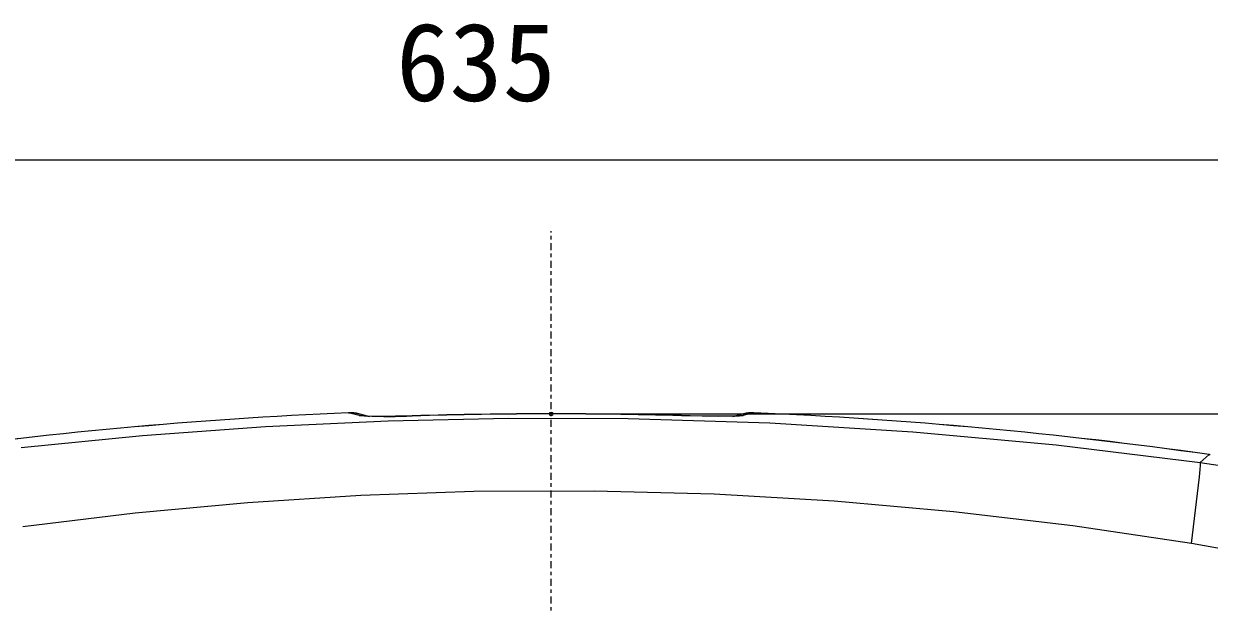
# Model space of a CAD drawing. Units: millimetres, scale not verified. Extents: x -203 to 203, y -143 to 208.
# Drawn here: x -128.82 to -95.5, y 45.54 to 61.83 of the extents above; entities that cross this region are included whole.
import ezdxf
from ezdxf.enums import TextEntityAlignment as Align

# ---------------------------------------------------------------- set-up
doc = ezdxf.new("R2010")
doc.units = ezdxf.units.MM
doc.header["$LTSCALE"] = 0.5
doc.header["$PDMODE"] = 32
doc.header["$PDSIZE"] = 0.1
doc.linetypes.add('USER1', pattern=[0.629921, 0.393701, -0.07874, 0.07874, -0.07874])
for name, color, linetype, lineweight in [('0-1_DIMENSION_LINES$02_DIMENSI', 1, 'Continuous', 25), ('0-2_DIMENSION_LINES$04_SUB_LIN', 4, 'Continuous', 18), ('0-3_DIMENSION_LINES$01_CENTER_', 7, 'USER1', 25), ('0-5_DIMENSION_LINES$03_LINES', 7, 'Continuous', 18)]:
    doc.layers.add(name, color=color, linetype=linetype, lineweight=lineweight)
doc.layers.add('0-4_DEFPOINTS', color=7, linetype='Continuous')
doc.styles.add('ＭＳ ゴシック', font='')
doc.styles.get('ＭＳ ゴシック').set_extended_font_data('MS Gothic')

# ---------------------------------------------------------------- blocks, each defined once
blk = doc.blocks.new('D1')
at = {"layer": '0-1_DIMENSION_LINES$02_DIMENSI', "color": 7}
blk.add_line((3509.509, 2096), (3394.491, 2096), dxfattribs=at)
at = {"layer": '0-1_DIMENSION_LINES$02_DIMENSI', "color": 7, "style": 'ＭＳ ゴシック'}
blk.add_text('635', height=4.399, dxfattribs=at).set_placement((3443.286, 2098), align=Align.BOTTOM_LEFT)
blk = doc.blocks.new('D22')
at = {"layer": '0-1_DIMENSION_LINES$02_DIMENSI', "color": 7}
blk.add_line((3455, 2081.726), (3530, 2081.726), dxfattribs=at)
at = {"layer": '0-4_DEFPOINTS'}
blk.add_point((3452, 2081.726), dxfattribs=at)

msp = doc.modelspace()

# ---------------------------------------------------------------- linework, layer by layer
at = {"layer": '0-2_DIMENSION_LINES$04_SUB_LIN'}
for p, q in [((-122.0255, 50.5086), (-118.5837, 50.6713)), ((-118.5837, 50.6713), (-115.1962, 50.7447)), ((-115.1962, 50.7447), (-111.8373, 50.7325)), ((-111.8373, 50.7325), (-107.8507, 50.6083)), ((-125.4905, 50.2545), (-122.0255, 50.5086)), ((-107.8507, 50.6083), (-103.8392, 50.3627)), ((-103.8392, 50.3627), (-99.8065, 49.9931)), ((-128.8984, 49.9158), (-125.4905, 50.2545)), ((-99.8065, 49.9931), (-95.7567, 49.4971)), ((-95.7567, 49.4971), (-95.5047, 49.7182)), ((-95.5047, 49.7182), (-95.5051, 49.7157)), ((-95.7619, 49.303), (-95.755, 49.4114)), ((-95.7567, 49.4971), (-94.5092, 49.3129)), ((-95.7556, 49.4855), (-95.7567, 49.4971)), ((-95.7547, 49.4726), (-95.7556, 49.4855)), ((-95.755, 49.4114), (-95.7542, 49.4373)), ((-95.7543, 49.4652), (-95.7547, 49.4726)), ((-95.7541, 49.457), (-95.7543, 49.4652)), ((-95.7542, 49.4373), (-95.7541, 49.457)), ((-96.0064, 47.2158), (-95.7806, 49.0923)), ((-95.7806, 49.0923), (-95.7619, 49.303)), ((-116.1705, 48.6788), (-119.3511, 48.5682)), ((-112.7942, 48.6939), (-116.1705, 48.6788)), ((-109.4197, 48.6037), (-112.7942, 48.6939)), ((-122.5263, 48.3654), (-125.6933, 48.0712)), ((-119.3511, 48.5682), (-122.5263, 48.3654)), ((-106.0506, 48.4093), (-109.4197, 48.6037)), ((-102.6901, 48.112), (-106.0506, 48.4093)), ((-125.6933, 48.0712), (-128.8497, 47.6871)), ((-99.3413, 47.7133), (-102.6901, 48.112)), ((-96.0064, 47.2158), (-99.3413, 47.7133)), ((-94.8023, 47.0021), (-96.0064, 47.2158))]:
    msp.add_line(p, q, dxfattribs=at)
at = {"layer": '0-3_DIMENSION_LINES$01_CENTER_'}
msp.add_line((-114, -107), (-114, 56), dxfattribs=at)
at = {"layer": '0-5_DIMENSION_LINES$03_LINES'}
for p, q in [((-119.6933, 50.8928), (-119.6934, 50.8942)), ((-119.3984, 50.818), (-119.6933, 50.8928)), ((-119.6933, 50.8928), (-119.4943, 50.8827)), ((-119.4943, 50.8827), (-119.4034, 50.8641)), ((-119.1622, 50.8025), (-119.4038, 50.8642)), ((-119.3839, 50.8149), (-119.3984, 50.818)), ((-119.3984, 50.818), (-119.1996, 50.8075)), ((-119.3766, 50.8136), (-119.3839, 50.8149)), ((-119.3687, 50.8123), (-119.3766, 50.8136)), ((-119.3507, 50.8098), (-119.3687, 50.8123)), ((-119.33, 50.8075), (-119.3507, 50.8098)), ((-119.3068, 50.8054), (-119.33, 50.8075)), ((-119.2534, 50.8015), (-119.3068, 50.8054)), ((-119.1906, 50.7982), (-119.2534, 50.8015)), ((-119.1996, 50.8075), (-119.104, 50.7875)), ((-119.0378, 50.7936), (-119.1906, 50.7982)), ((-118.8534, 50.7914), (-119.0378, 50.7936)), ((-117.9099, 50.8054), (-118.8534, 50.7914)), ((-117.91, 50.8068), (-117.9099, 50.8054)), ((-110.09, 50.8068), (-110.0901, 50.8054)), ((-109.2955, 50.7913), (-110.0901, 50.8054)), ((-109.756, 50.7985), (-110.09, 50.8069)), ((-109.0691, 50.7946), (-109.756, 50.7985)), ((-108.9151, 50.7946), (-109.2955, 50.7913)), ((-108.8811, 50.7999), (-109.0691, 50.7946)), ((-108.7721, 50.8), (-108.9151, 50.7946)), ((-108.8952, 50.7878), (-108.8004, 50.8075)), ((-108.8142, 50.8043), (-108.8811, 50.7999)), ((-108.5962, 50.8642), (-108.8377, 50.8025)), ((-108.815, 50.8042), (-108.8143, 50.8043)), ((-108.8143, 50.8043), (-108.8142, 50.8043)), ((-108.8142, 50.8043), (-108.8142, 50.8043)), ((-108.8142, 50.8043), (-108.8142, 50.8043)), ((-108.8142, 50.8043), (-108.8142, 50.8043)), ((-108.8004, 50.8075), (-108.6016, 50.818)), ((-108.7141, 50.8036), (-108.7721, 50.8)), ((-108.689, 50.8057), (-108.7141, 50.8036)), ((-108.6669, 50.8079), (-108.689, 50.8057)), ((-108.6478, 50.8103), (-108.6669, 50.8079)), ((-108.6311, 50.8128), (-108.6478, 50.8103)), ((-108.6016, 50.818), (-108.6311, 50.8128)), ((-108.3067, 50.8928), (-108.6016, 50.818)), ((-108.5961, 50.8642), (-108.5057, 50.8827)), ((-108.5057, 50.8827), (-108.3067, 50.8928)), ((-108.3066, 50.8942), (-108.3067, 50.8928)), ((-95.4805, 49.7064), (-95.5047, 49.7182))]:
    msp.add_line(p, q, dxfattribs=at)
for centre, radius, start, end in [((-114, -81.5167), 132.5332, 92.46209, 98.02202), ((-114, -81.5167), 132.5318, 92.46209, 98.02202), ((-119.6505, 49.8951), 1, 75.72157, 92.46209), ((-118.5799, 66.1753), 15.383, 267.74402, 272.49589), ((-114, -81.5167), 132.3812, 88.30748, 91.69252), ((-114, -81.5167), 132.3798, 88.30748, 91.69252), ((-108.3496, 49.8951), 1, 87.53791, 104.27843), ((-114, -81.5167), 132.5318, 81.97798, 87.53791), ((-114, -81.5167), 132.5332, 81.97798, 87.53791)]:
    msp.add_arc(centre, radius, start, end, dxfattribs=at)

# ---------------------------------------------------------------- block references
at = {"layer": '0-1_DIMENSION_LINES$02_DIMENSI', "xscale": 0.5, "yscale": 0.5}
for name in ['D1', 'D22']:
    msp.add_blockref(name, (-1840, -990), dxfattribs=at)

doc.saveas('drawing.dxf')
